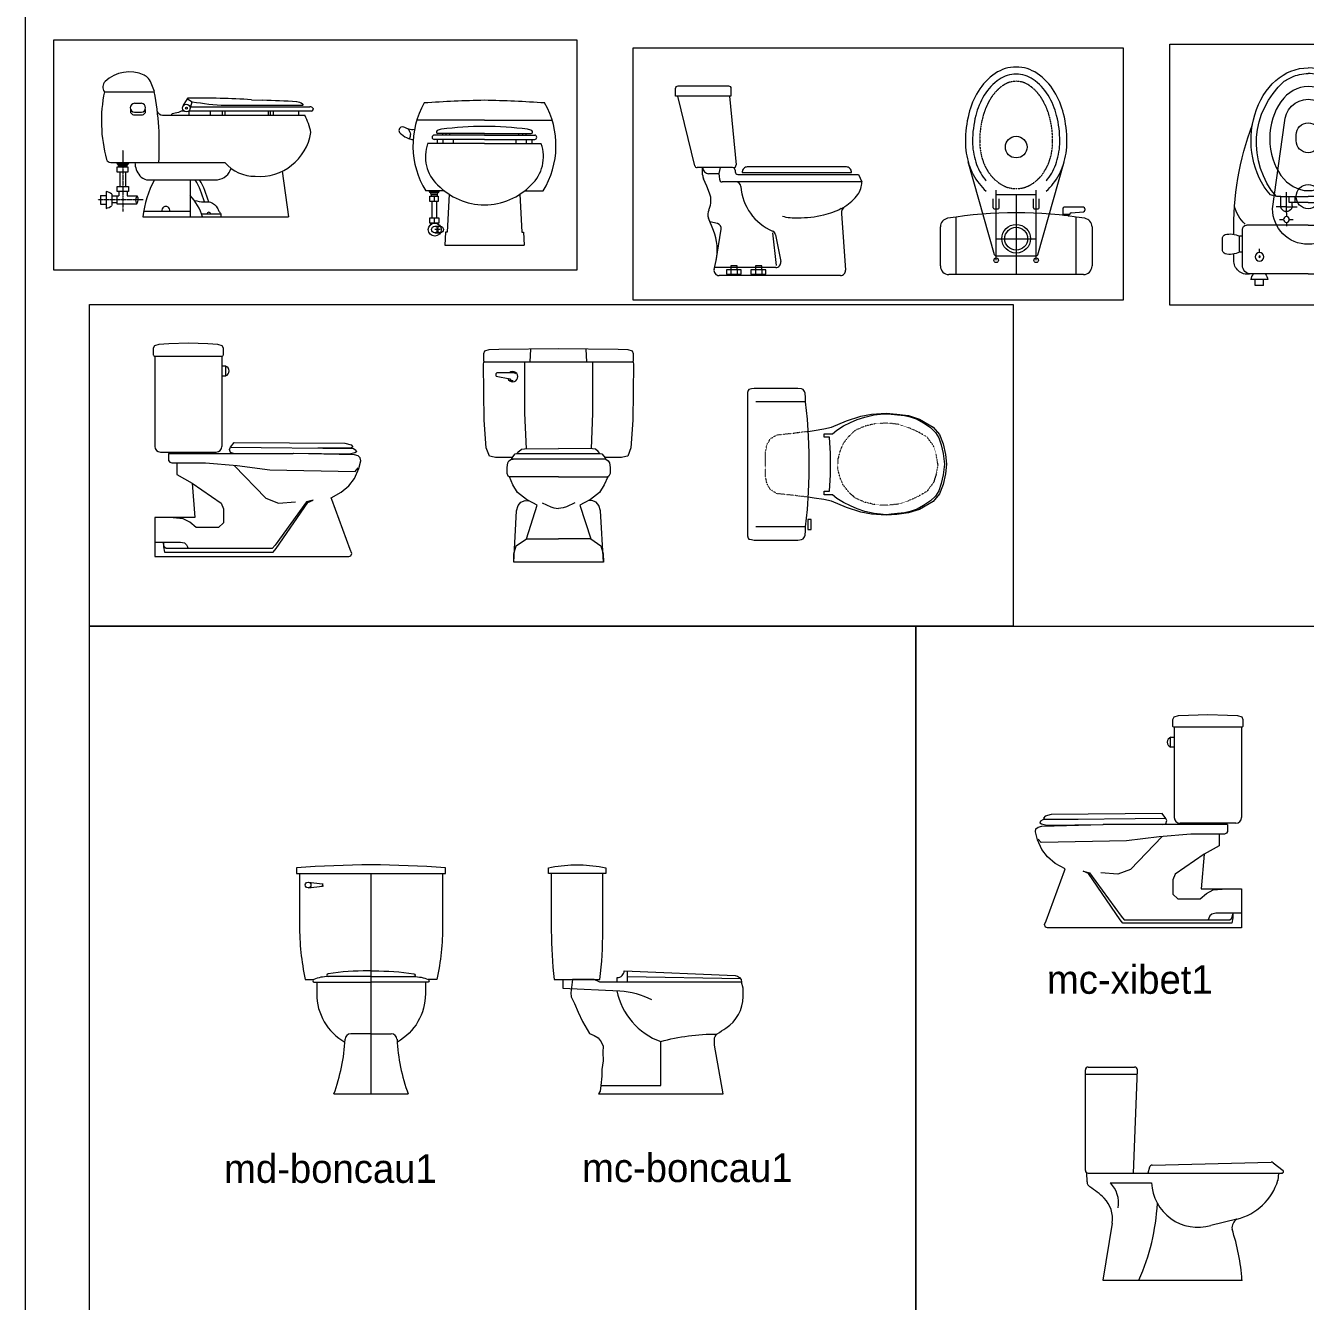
# Model space of a CAD drawing. Header units: inches. Extents: x 242965 to 445791, y 236206 to 423703.
# Drawn here: x 291368 to 295841, y 362583 to 367040 of the extents above; entities that cross this region are included whole.
import ezdxf

# ---------------------------------------------------------------- set-up
doc = ezdxf.new("R2010")
doc.units = ezdxf.units.IN
doc.header["$MEASUREMENT"] = 0
for name, pattern in [('ACAD_ISO08W100', [36, 24, -3, 6, -3]), ('DOT', [0.25, 0, -0.25]), ('HIDDEN', [0.375, 0.25, -0.125])]:
    doc.linetypes.add(name, pattern=pattern)
for name, color, linetype, lineweight in [('2', 181, 'Continuous', 20), ('9', 251, 'Continuous', 13), ('e', 96, 'Continuous', 5)]:
    doc.layers.add(name, color=color, linetype=linetype, lineweight=lineweight)

# ---------------------------------------------------------------- blocks, each defined once
blk = doc.blocks.new('A$C17C430B9')
for p, q in [((5, 700), (5, 385)), ((240, 700), (240, 385)), ((25, 365), (220, 365)), ((53.6, 360), (488.9, 360)), ((5, 136.1), (5, 0)), ((5, 50.3), (94.5, 50.3))]:
    blk.add_line(p, q)
blk.add_lwpolyline([(122.5, 745), (54.4, 742.8), (19.2, 741), (4.1, 736.7), (0, 727.6), (0, 705, 0.414214), (5, 700), (240, 700, 0.414214), (245, 705), (245, 727.6), (240.9, 736.7), (225.8, 741), (190.6, 742.8)], format="xyb", close=True)
blk.add_lwpolyline([(240, 665.1), (240, 631.2), (253, 631.2), (253, 665.1)], close=True)
for points in [[(5, 0), (683.6, 0), (690.3, 2.3), (693.6, 11.2), (688, 24.4), (623.9, 199.1), (621.7, 205.7), (656, 224.5), (683.6, 247.7), (703.5, 273.1), (717.9, 307.4), (725, 334.7), (723.4, 345), (715.7, 351.6), (703.5, 354.9), (488.9, 360)], [(53.6, 360), (53.6, 336.2), (58.2, 329.8), (64.5, 327.1), (82.7, 327.1), (82.7, 286.3), (135.4, 256.6), (145.6, 136.1), (5, 136.1)], [(279.8, 360), (269.6, 363.4), (265.9, 374.5), (269.6, 381.9), (699.4, 377.3), (707.8, 371.7), (709.6, 366.2), (704.1, 362.5), (685.6, 357.9), (490.5, 360)], [(269.6, 381.9), (282.6, 398.5), (669.9, 395.7), (691.1, 390.2), (697.6, 382.8), (691.1, 379.1), (575.5, 378.6)], [(82.7, 327.1), (182.4, 327.1), (292.7, 317.8), (407.1, 303.5), (705.5, 297.4), (715.7, 309.7)], [(282.2, 318.7), (392.8, 203.5), (437.8, 187.1), (497, 191.2)], [(135.4, 256.6), (237.5, 187.1), (245.7, 166.7), (245.7, 117.7), (227.3, 101.3), (149.7, 101.3), (127.2, 119.7), (104.7, 132), (57.7, 136.1)], [(35.2, 50.3), (35.2, 33.9), (39.3, 15.6), (45.4, 15.6), (419.4, 15.6), (429.6, 27.8), (540, 189.2), (558.3, 197.3), (535.9, 191.2), (425.5, 40.1), (415.3, 27.8), (45.4, 27.8), (39.8, 31.6), (37.4, 37.5), (35.2, 47.3)], [(94.5, 50.3), (109.2, 47.6), (115.6, 41.2), (119.6, 33.7), (122, 27.8)]]:
    blk.add_lwpolyline(points)
for centre, radius, start, end in [((246.8, 648.1), 17.9, 289.263, 72.7001), ((25, 385), 20, 180, 270), ((220, 385), 20, 270, 0)]:
    blk.add_arc(centre, radius, start, end)
blk = doc.blocks.new('A$C3EE24B3F')
for p, q in [((163.2, 700), (165.6, 744)), ((361.8, 700), (359.4, 744)), ((262.5, 297.4), (90.7, 297.4)), ((262.5, 297.4), (434.3, 297.4))]:
    blk.add_line(p, q)
blk.add_lwpolyline([(262.5, 700), (520, 700, 0.414214), (525, 705), (525, 727.6), (520.9, 736.7), (505.8, 741), (470.6, 742.8), (262.5, 745), (54.4, 742.8), (19.2, 741), (4.1, 736.7), (0, 727.6), (0, 705, 0.414214), (5, 700)], format="xyb", close=True)
for points in [[(100.4, 365.4), (42.3, 365.6), (27.6, 368.6), (20.7, 370.5), (10, 398.9), (3.1, 495.8), (0, 691.1), (1.4, 698.1), (5.1, 699.3), (262.5, 699.3), (519.9, 699.3), (523.6, 698.1), (525, 691.1), (521.9, 495.8), (515, 398.9), (504.3, 370.5), (497.4, 368.6), (482.7, 365.6), (424.6, 365.4)], [(144.1, 699.3), (144.1, 519.9), (148.9, 395.9)], [(380.9, 699.3), (380.9, 519.9), (376.1, 395.9)], [(112.1, 657.2), (110.2, 659.7), (107.6, 661.2), (103.2, 661.4), (47.4, 661.4), (44.7, 659), (43, 657.2), (43, 651.4), (44.7, 649.4), (92.6, 640.6), (96.1, 636), (99.7, 634.5), (103.6, 634.5)], [(427.4, 360), (436.3, 353.6), (440.2, 346.7), (442.5, 330), (442.5, 309.3), (438.3, 300.5), (434.3, 297.4), (422.5, 270), (405.8, 243.4), (374.3, 218.8), (352.6, 207), (336.8, 199.1), (375, 80.9), (410.3, 56.5), (418.4, 28.9), (419.2, 0), (262.5, 0), (105.8, 0), (106.6, 28.9), (114.7, 56.5), (150, 80.9), (188.2, 199.1), (172.4, 207), (150.7, 218.8), (119.2, 243.4), (102.5, 270), (90.7, 297.4), (86.7, 300.5), (82.5, 309.3), (82.5, 330), (84.8, 346.7), (88.7, 353.6), (97.6, 360)], [(97.6, 360), (103.7, 360)], [(118.5, 379.3), (124.1, 386.7), (132.9, 394.4), (143.7, 395.8), (262.5, 396.9)], [(406.5, 379.3), (400.9, 386.7), (392.1, 394.4), (381.3, 395.8), (262.5, 396.9)], [(427.4, 360), (421.3, 360)], [(105.8, 0), (115.7, 178.7), (121.9, 198.2), (131.2, 209.6), (145.6, 214.7), (158.8, 214.4)], [(205.4, 206.5), (235.2, 193.1), (246.6, 190), (262.5, 187.6)], [(319.6, 206.5), (289.8, 193.1), (278.4, 190), (262.5, 187.6)], [(419.2, 0), (409.3, 178.7), (403.1, 198.2), (393.8, 209.6), (379.4, 214.7), (366.2, 214.4)], [(150, 80.9), (262.5, 80.9)], [(375, 80.9), (262.5, 80.9)]]:
    blk.add_lwpolyline(points)
blk.add_lwpolyline([(262.5, 360), (103.7, 360), (99.5, 360.7), (98.8, 363.5), (110.8, 377.6), (118.5, 379.3), (262.5, 379.3), (406.5, 379.3), (414.2, 377.6), (426.2, 363.5), (425.5, 360.7), (421.3, 360)], close=True)
blk.add_arc((102.4, 647.5), 17.9, 198.1153, 129.1518)
blk = doc.blocks.new('A$C7BCE3A9E')
for points in [[(216, 265), (216, 304.7), (213.3, 363), (209.8, 422.6), (202.6, 483.3), (202.6, 498.2), (201.4, 513.2), (199, 518.5), (194.1, 525.8), (188.3, 528.2), (175.7, 530), (23.1, 530), (13.4, 528.2), (5.1, 526.3), (1.8, 522.9), (0, 515.6), (0, 265), (0, 14.4), (1.8, 7.1), (5.1, 3.7), (13.4, 1.8), (23.1, 0), (175.7, 0), (188.3, 1.8), (194.1, 4.2), (199, 11.5), (201.4, 16.8), (202.6, 31.8), (202.6, 46.7), (209.8, 107.4), (213.3, 167), (216, 225.3)], [(687.9, 265), (683.8, 227.6), (677.2, 197.5), (668.7, 172.5), (657, 153.7), (639.5, 136.8), (615.5, 120.7), (592.4, 108), (567.9, 100), (548.6, 95.3), (524.1, 92.5), (501.5, 90.1), (485, 88.7), (464.8, 90.1), (442.2, 92.5), (410.3, 100.3), (382.9, 108.6), (360.3, 119.3), (335.3, 131.2), (312.7, 145.5), (297.2, 158.6), (267.4, 158.6), (267.4, 170.5), (286.4, 170.5), (290, 227.7), (290, 265), (290, 302.3), (286.4, 359.5), (267.4, 359.5), (267.4, 371.4), (297.2, 371.4), (312.7, 384.5), (335.3, 398.8), (360.3, 410.7), (382.9, 421.4), (410.3, 429.7), (442.2, 437.5), (464.8, 439.9), (485, 441.3), (501.5, 439.9), (524.1, 437.5), (548.6, 434.7), (567.9, 430), (592.4, 422), (615.5, 409.3), (639.5, 393.2), (657, 376.3), (668.7, 357.5), (677.2, 332.5), (683.8, 302.4)], [(210.7, 71.8), (210.7, 37.5), (223, 37.5), (223, 71.8)]]:
    blk.add_lwpolyline(points, close=True)
for points in [[(202.6, 483.3), (29.1, 483.3)], [(212.3, 379.9), (233.5, 383.1), (267.1, 388.7), (294, 394.2), (346, 416.4), (395.8, 433), (433.6, 439.5), (485, 443), (522, 440.2), (562.9, 435.1), (600.8, 422.6), (648.7, 394.9), (671.4, 368.3), (684.3, 335.7), (691.5, 298.8), (695, 265), (691.5, 231.2), (684.3, 194.3), (671.4, 161.7), (648.7, 135.1), (600.8, 107.4), (562.9, 94.9), (522, 89.8), (485, 87), (433.6, 90.5), (395.8, 97), (346, 113.6), (294, 135.8), (267.1, 141.3), (233.5, 146.9), (212.3, 150.1)], [(202.6, 46.7), (29.1, 46.7)]]:
    blk.add_lwpolyline(points)
at = {"linetype": 'DOT'}
for points in [[(665.3, 265), (659.3, 299.9), (649.8, 329.7), (627.2, 359.5), (597.4, 377.3), (562.8, 392.8), (525.9, 404.7), (489, 408.3), (448.5, 407.1), (409.2, 397.6), (377, 383.3), (354.4, 363), (334.1, 336.9), (323.4, 311.8), (316.2, 284.5), (316.2, 265)], [(212.3, 150.1), (185.9, 152.7), (162.1, 156.2), (103, 162.2), (79.2, 176.5), (67.2, 199.1), (62.5, 226.5), (62.5, 265), (62.5, 303.5), (67.2, 330.9), (79.2, 353.5), (103, 367.8), (162.1, 373.8), (185.9, 377.3), (212.3, 379.9)], [(665.3, 265), (659.3, 230.1), (649.8, 200.3), (627.2, 170.5), (597.4, 152.7), (562.8, 137.2), (525.9, 125.3), (489, 121.7), (448.5, 122.9), (409.2, 132.4), (377, 146.7), (354.4, 167), (334.1, 193.1), (323.4, 218.2), (316.2, 245.5), (316.2, 265)]]:
    blk.add_lwpolyline(points, dxfattribs=at)
blk = doc.blocks.new('A$C5A6D02E8')
at = {"linetype": 'Continuous'}
for p, q in [((158.9, 740), (100, 740)), ((158.9, 740), (100, 740)), ((300, 720), (100, 720)), ((144.4, 760), (114.6, 760)), ((114.6, 760), (114.6, 740)), ((144.4, 760), (144.4, 740)), ((300, 720), (500, 720)), ((40, 677.7), (40, 651.7)), ((70, 690), (70, 565)), ((530, 690), (530, 565)), ((560, 677.7), (560, 580.5)), ((0, 635.4), (0, 596.8)), ((60, 644.1), (60, 588.1)), ((70, 644.1), (60, 644.1)), ((130, 645), (130, 632)), ((70, 588.1), (60, 588.1)), ((300, 550), (85, 550)), ((224, 540), (224, 553.7)), ((300, 550), (515, 550)), ((376, 540), (376, 553.7)), ((175.5, 492.1), (217.7, 192.3)), ((200.3, 530), (214, 530)), ((224, 506.3), (224, 520)), ((234, 530), (247.7, 530)), ((352.3, 530), (366, 530)), ((376, 506.3), (376, 520)), ((424.5, 492.1), (382.3, 192.3)), ((386, 530), (399.7, 530)), ((204, 450), (189, 450)), ((204, 482), (204, 450)), ((204, 450), (300, 450)), ((300, 470), (234, 470)), ((234, 470), (234, 450)), ((244, 482), (244, 470)), ((254, 470), (254, 450)), ((300, 470), (366, 470)), ((396, 450), (300, 450)), ((346, 470), (346, 450)), ((356, 482), (356, 470)), ((366, 470), (366, 450)), ((396, 482), (396, 450)), ((411, 450), (396, 450)), ((257.9, 254.5), (257.9, 234.5)), ((342.1, 254.5), (342.1, 234.5))]:
    blk.add_line(p, q, dxfattribs=at)
at = {"linetype": 'Continuous', "ltscale": 0.02}
for p, q in [((224, 506.3), (224, 434.9)), ((376, 506.3), (376, 435.8)), ((224, 485.1), (187.8, 485.1)), ((224, 485.1), (262, 485.1)), ((376, 485.1), (339.8, 485.1)), ((376, 485.1), (414, 485.1))]:
    blk.add_line(p, q, dxfattribs=at)
at = {"linetype": 'Continuous'}
for centre, radius in [((130, 660), 15), ((130, 660), 2.59), ((224, 530), 10), ((376, 530), 10)]:
    blk.add_circle(centre, radius, dxfattribs=at)
for centre, radius, start, end in [((88.8, 672.2), 49.1, 76.8387, 173.4834), ((100, 690), 30, 90, 180), ((143.9, 748.3), 44.7, 190.6689, 219.2416), ((115, 748.3), 44.7, 320.7584, 349.3311), ((511.2, 672.2), 49.1, 6.5166, 103.1613), ((500, 690), 30, 360, 90), ((15, 635.4), 15, 110.098, 180), ((27.7, 580), 71.8, 63.2391, 104.4018), ((15, 596.8), 15, 180, 249.902), ((27.7, 652.2), 71.8, 255.5982, 296.7609), ((300, 492.1), 124.5, 360, 180), ((1066.1, 558.8), 1026.3, 178.7873, 200.5487), ((170.2, 450.3), 131.6, 133.4352, 165.7941), ((85, 565), 15, 180, 270), ((-466.1, 558.8), 1026.3, 339.4513, 1.2127), ((515, 565), 15, 270, 360), ((429.8, 450.3), 131.6, 14.2059, 46.5648), ((224, 482.3), 20, 359.1552, 180.8448), ((300, 450), 42.1, 90, 270), ((300, 450), 42.1, 270, 90), ((376, 482.3), 20, 359.1552, 180.8448), ((406.6, 262.3), 287.3, 139.2188, 228.5692), ((193.4, 262.3), 287.3, 311.4308, 40.7812), ((176.4, 429.8), 15.9, 62.0802, 122.3922), ((423.6, 429.8), 15.9, 57.6078, 117.9198), ((300, 254.5), 42.1, 90, 180), ((300, 254.5), 42.1, 360, 90), ((300, 234.5), 42.1, 180, 270), ((300, 234.5), 42.1, 270, 360), ((300, 192.3), 82.3, 180, 360)]:
    blk.add_arc(centre, radius, start, end, dxfattribs=at)
blk.add_ellipse((300, 253.3), major_axis=(0, -253.3), ratio=0.788071, start_param=3.864667, end_param=6.283185, dxfattribs=at)
blk.add_ellipse((300, 247), major_axis=(0, 182), ratio=0.739091, dxfattribs=at)
at = {"linetype": 'Continuous', "extrusion": (0, 0, -1)}
blk.add_ellipse((300, 253.3), major_axis=(0, -253.3), ratio=0.788071, start_param=3.864667, end_param=6.283185, dxfattribs=at)
at = {"linetype": 'Continuous'}
for points in [[(216.4, 46.9), (221.9, 43.2), (227.4, 39.9), (242.7, 31.9), (252.6, 27.9), (272.6, 22.4), (282.8, 20.7), (295.3, 20.1), (297.7, 20), (300, 20)], [(383.6, 46.9), (378.1, 43.2), (372.6, 39.9), (357.3, 31.9), (347.4, 27.9), (327.4, 22.4), (317.2, 20.7), (304.7, 20.1), (302.3, 20), (300, 20)]]:
    blk.add_open_spline(points, degree=3, knots=[2.646436, 2.646436, 2.646436, 2.646436, 2.7501011, 2.7501011, 2.9256621, 2.9256621, 3.1012231, 3.1012231, 3.1415925, 3.1415925, 3.1415925, 3.1415925], dxfattribs=at)
blk = doc.blocks.new('A$C27C66C29')
blk.add_hatch(color=256).paths.add_polyline_path([(99.5, 174.7), (109.4, 190), (66.8, 190), (76.7, 174.7)])
for p, q in [((23.4, 437.5), (197.9, 437.5)), ((23.4, 437.5), (33.4, 437.5)), ((298.9, 387.7), (313.4, 412)), ((313.4, 412), (330.5, 402.4)), ((537.5, 409.4), (576.4, 407.8)), ((128.1, 397.2), (153.4, 397.2)), ((128.1, 366), (153.4, 366)), ((318.4, 370.1), (747.7, 370.1)), ((318.4, 370.1), (318.4, 355.1)), ((322.7, 377.1), (330.5, 402.4)), ((325.2, 385.1), (741.6, 385.1)), ((393, 369.5), (393, 354.4)), ((435.4, 370.1), (435.4, 355.1)), ((444.2, 370.1), (444.2, 355.1)), ((445.9, 390.1), (717.3, 390.1)), ((595.4, 370.1), (595.4, 355.1)), ((603.2, 370.1), (603.2, 355.1)), ((612.9, 370.1), (612.9, 355.1)), ((701.9, 370.1), (701.9, 355.1)), ((753.2, 378.3), (753.4, 376.7)), ((128.1, 356.1), (153.4, 356.1)), ((226.1, 355.1), (723.4, 355.1)), ((45.4, 190), (444.6, 190)), ((76.7, 174.7), (66.8, 190)), ((99.5, 174.7), (109.4, 190)), ((77.4, 156.9), (77.4, 106.1)), ((97.4, 156.9), (97.4, 106.1)), ((644.3, 159.6), (667, 0)), ((88.1, 106.1), (88.1, 88.3)), ((170.9, 130), (419, 130)), ((322.6, 130), (322.6, 0)), ((9.4, 74.4), (29.4, 74.4)), ((9.4, 74.4), (9.4, 44.6)), ((29.4, 88.9), (29.4, 30)), ((49.4, 80), (49.4, 40)), ((67, 72.1), (49.4, 72.1)), ((67, 49.7), (49.4, 49.7)), ((67, 74), (73.4, 74)), ((67, 74), (67, 46)), ((67, 46), (137.1, 46)), ((73.4, 88.3), (73.4, 74)), ((103.4, 88.3), (103.4, 74)), ((103.4, 74), (137.9, 74)), ((9.4, 44.6), (29.4, 44.6)), ((160.5, 20), (322.6, 20)), ((429.7, 9.9), (363, 9.9)), ((157.9, 0), (667, 0))]:
    blk.add_line(p, q)
at = {"linetype": 'ACAD_ISO08W100', "ltscale": 0.03}
for p, q in [((88.1, 233.4), (88.1, 18.5)), ((0, 60.9), (158.9, 60.9))]:
    blk.add_line(p, q, dxfattribs=at)
for points in [[(68.5, 174.7), (105.6, 174.7), (105.6, 156.9), (68.5, 156.9)], [(68.5, 106.1), (107.7, 106.1), (107.7, 88.3), (68.5, 88.3)]]:
    blk.add_lwpolyline(points, close=True)
for radius in [13.2, 3.21]:
    blk.add_circle((309.8, 380.2), radius)
for centre, radius, start, end in [((110.6, 383.8), 122.8, 65.3412, 133.4768), ((142.1, 451.4), 48.2, 42.1366, 65.8458), ((43.3, 453.8), 25.7, 131.8912, 219.2822), ((26.8, 390.8), 177.4, 15.2914, 31.6157), ((520.5, 334.9), 507.6, 168.3324, 195.3056), ((-781.9, 251.9), 997.2, 356.4424, 10.73), ((315.2, 412.9), 2.03, 92.8759, 205.1337), ((318.8, 373.8), 41.3, 90.5477, 95.1436), ((353.8, -2483.2), 2898.4, 86.3663, 90.6997), ((-485.3, -24396.7), 24827.2, 87.27437, 87.5492), ((129.6, 381.6), 15.7, 95.6901, 264.3099), ((128.1, 370.2), 14.1, 159.5694, 270), ((151.8, 381.6), 15.7, 275.6901, 84.3099), ((153.4, 370.2), 14.1, 270, 20.4306), ((229.4, 378.1), 23.3, 201.1969, 261.8591), ((262.7, 356.3), 4.48, 127.2507, 196.6775), ((1437.5, -4656.2), 5152.5, 102.9583, 103.211), ((298.6, 338), 31.7, 83.7136, 121.318), ((486.7, 1318.7), 929.5, 260.3286, 267.4846), ((685.4, 348.2), 55.1, 56.0958, 79.6549), ((715.7, 391.7), 2.26, 312.6219, 79.1842), ((740.6, 369.9), 15.2, 33.881, 86.1923), ((745.7, 377.5), 7.75, 284.8193, 353.6243), ((540.5, 254.7), 208.6, 11.138, 28.7347), ((564.9, 324), 182.6, 265.5164, 350.8719), ((45.4, 205), 15, 195.8048, 270), ((207.3, 192.3), 77.3, 181.7405, 218.8375), ((550.7, 283), 141.1, 221.261, 269.9747), ((186.3, 184.1), 56.3, 225.7176, 254.128), ((411.8, 186.2), 56.7, 277.3455, 343.498), ((481.7, -30.7), 325.2, 150.3938, 174.5896), ((58.4, -30.7), 325.2, 14.8268, 29.6062), ((73.4, -30.7), 325.2, 14.7845, 29.6062), ((21.1, 45), 44.7, 50.7584, 79.3311), ((154.8, 59.5), 22.2, 139.4172, 217.527), ((115.7, 60.6), 26, 325.8354, 31.1088), ((193.4, -50.3), 180, 16.2332, 44.1269), ((21.1, 73.9), 44.7, 280.6689, 309.2416), ((238.1, 22.6), 14.1, 349.3874, 190.6126), ((388.1, 9.9), 6.5, 0, 180)]:
    blk.add_arc(centre, radius, start, end)
blk.add_spline([(337.3, 57.8), (371.9, 52.6), (394.6, 51.1), (417.8, 31.6), (423.7, 20), (429.7, 9.9), (429.7, 0)], degree=3)
blk = doc.blocks.new('A$C17C27D33')
for p, q in [((299, 437.5), (62.6, 437.5)), ((299, 437.5), (535.5, 437.5)), ((299, 385.1), (123.5, 385.1)), ((299, 370.1), (123.5, 370.1)), ((133.8, 370.1), (133.8, 355.1)), ((299, 390.1), (135.5, 390.1)), ((153.2, 385.1), (153.2, 390.1)), ((153.2, 370.1), (153.2, 355.1)), ((164.9, 385.1), (164.9, 390.1)), ((178.6, 385.1), (178.6, 390.1)), ((189.8, 370.1), (189.8, 355.1)), ((299, 390.1), (462.6, 390.1)), ((299, 385.1), (474.6, 385.1)), ((299, 370.1), (474.6, 370.1)), ((408.3, 370.1), (408.3, 355.1)), ((419.5, 385.1), (419.5, 390.1)), ((433.2, 385.1), (433.2, 390.1)), ((444.9, 385.1), (444.9, 390.1)), ((444.9, 370.1), (444.9, 355.1)), ((464.2, 370.1), (464.2, 355.1)), ((299, 355.1), (100.4, 355.1)), ((299, 355.1), (497.7, 355.1)), ((159.1, 190), (94, 190)), ((108.1, 186.6), (138.4, 186.6)), ((110.6, 183.7), (136, 183.7)), ((439, 190), (504, 190)), ((113.2, 177.9), (113.2, 172.1)), ((113.2, 177.9), (133.4, 177.9)), ((115.2, 153.4), (115.2, 96.1)), ((123, 172.1), (123, 153.4)), ((131.4, 153.4), (131.4, 96.1)), ((133.4, 177.9), (133.4, 172.1)), ((175.6, 178.3), (168.4, 46.3)), ((422.5, 178.3), (429.7, 46.3)), ((123, 96.1), (123, 77.4)), ((110.2, 77.4), (110.2, 71.7)), ((125.5, 66.3), (144.1, 66.3)), ((144.1, 54.8), (125.5, 54.8)), ((136.4, 77.4), (136.4, 74.8)), ((162.5, 46), (160.3, 0)), ((168.4, 46.3), (162.5, 46)), ((429.7, 46.3), (435.6, 46)), ((435.6, 46), (437.7, 0)), ((125.5, 43.3), (144.1, 43.3)), ((160.3, 0), (437.7, 0))]:
    blk.add_line(p, q)
for points in [[(108.2, 172.1), (137.8, 172.1), (137.8, 153.4), (108.2, 153.4)], [(107.8, 96.1), (139.5, 96.1), (139.5, 77.4), (107.8, 77.4)]]:
    blk.add_lwpolyline(points, close=True)
for centre, radius in [((125.5, 54.8), 22.8), ((125.5, 54.8), 11.5), ((144.1, 54.8), 11.5)]:
    blk.add_circle(centre, radius)
for centre, radius, start, end in [((350, 348.3), 300.9, 150.3054, 211.7379), ((421.6, -4695.7), 5203.8, 91.3498, 93.6697), ((176.5, -4695.7), 5203.8, 86.3303, 88.6502), ((248.1, 348.3), 300.9, 328.2621, 29.6946), ((158.7, 349.2), 57.3, 100.3019, 116.3301), ((302.8, -821.9), 1237.1, 90.1736, 97.1658), ((295.3, -821.9), 1237.1, 82.8342, 89.8264), ((439.4, 349.2), 57.3, 63.6699, 79.6981), ((123.7, 377.6), 7.5, 91.5303, 268.4697), ((137.2, 395.9), 6.08, 129.4901, 254.1001), ((460.9, 395.9), 6.08, 285.8999, 50.5099), ((474.4, 377.6), 7.5, 271.5303, 88.4697), ((228.3, 309.9), 135.6, 160.5678, 226.8135), ((369.8, 309.9), 135.6, 313.1865, 19.4322), ((94.8, 173.1), 19, 14.5261, 62.8215), ((151.8, 173.1), 19, 117.1785, 165.4739), ((300.8, 372.3), 230.9, 224.287, 269.562), ((297.3, 372.3), 230.9, 270.438, 315.713)]:
    blk.add_arc(centre, radius, start, end)
for points in [[(54.3, 404.1), (34.4, 405.3), (7.3, 412.9), (0, 401.1), (8.8, 388), (33.6, 373.5), (49.8, 369.2)], [(32.9, 405.9), (40.1, 388.3), (36.7, 372.6)]]:
    blk.add_spline(points, degree=3)
blk = doc.blocks.new('QƯE')
for p, q in [((2784.4, 485.2), (2725.6, 729.1)), ((2906.3, 729.1), (2929, 488.5)), ((2917, 478.9), (2792.9, 478.9)), ((2812.1, 454.1), (2812.1, 478.9)), ((2869.1, 457.7), (2832.9, 457.7)), ((2925.8, 470.1), (2925.8, 464.1)), ((2934.6, 455.3), (3356.8, 455.3)), ((3356.8, 455.3), (3368.7, 428.8)), ((2826.8, 414.1), (2815.2, 439.6)), ((2836.5, 389.1), (2826.8, 414.1)), ((2928.1, 428.8), (2879.9, 428.8)), ((3368.7, 428.8), (2928.1, 428.8)), ((2833.3, 330.9), (2834.7, 333.9)), ((3297.2, 318.9), (3311.4, 121)), ((2850.4, 258.8), (2832.5, 302.8)), ((2863.9, 283.2), (2837.7, 290.1)), ((2859.1, 154.7), (2876.7, 263.4)), ((3056.4, 251.4), (3069.5, 136.8)), ((3067, 244.5), (3084.8, 150.6)), ((2852.1, 123.5), (2859.1, 154.7)), ((3067.6, 129.8), (2853.5, 129.6)), ((3293.9, 102.1), (2869.3, 102.1))]:
    blk.add_line(p, q)
for points in [[(2726.6, 764.4), (2902.3, 764.4, -0.414214), (2911, 755.6), (2911, 729.1), (2717.8, 729.1), (2717.8, 755.6, -0.414214)], [(3332, 461.4), (3332, 463.7, 0.414214), (3314.4, 481.3), (2968.1, 481.3, 0.414214), (2950.6, 463.7), (2950.6, 461.4)]]:
    blk.add_lwpolyline(points, format="xyb", close=True)
for points in [[(3296.3, 335.6, -0.063696), (3234.9, 312.7, -0.057577), (3144.9, 302.3, -0.057577)], [(3144.9, 302.3, -0.08364), (3091.4, 308.2)]]:
    blk.add_lwpolyline(points, format="xyb")
for points in [[(2932.6, 121.7), (2932.6, 136.1), (2911, 136.1), (2911, 120.9)], [(3018.4, 121.7), (3018.4, 136.1), (2996.8, 136.1), (2996.8, 120.9)], [(2911, 121.7), (2911, 106.5)], [(2932.6, 121.7), (2932.6, 106.5)], [(2996.8, 121.7), (2996.8, 106.5)], [(3018.4, 121.7), (3018.4, 106.5)]]:
    blk.add_lwpolyline(points)
for points in [[(2947.1, 106.5), (2947.1, 121.7), (2895, 121.7), (2895, 106.5)], [(3032.9, 106.5), (3032.9, 121.7), (2980.8, 121.7), (2980.8, 106.5)]]:
    blk.add_lwpolyline(points, close=True)
for centre, radius, start, end in [((2792.9, 487.7), 8.78, 196.0071, 270), ((2835.8, 481.5), 23.9, 186.2209, 262.9115), ((2847.2, 454.1), 35.1, 180, 204.4585), ((2937.6, 454.7), 68.5, 159.2786, 194.0137), ((2917, 470.1), 8.78, 0, 90), ((2920.2, 487.7), 8.78, 270, 5.3803), ((2934.6, 464.1), 8.78, 180, 270), ((2879.9, 437.6), 8.78, 177.0987, 270), ((2928.1, 411.3), 17.6, 3.9951, 90), ((3127.4, 425.2), 182.2, 183.9951, 247.106), ((3294.2, 428.8), 74.5, 323.7738, 0), ((2771, 363.7), 70.3, 334.9683, 21.2636), ((3223.1, 481), 162.7, 302.0943, 323.7738), ((2865.1, 316), 35.1, 154.9683, 202.0814), ((3195.3, 528.3), 217.5, 297.678, 301.6797), ((3323.5, 320.8), 26.4, 122.0943, 184.0943), ((2859.4, 266.2), 17.6, 350.7672, 75.2172), ((2687.6, 192.8), 175.7, 347.463, 22.0814), ((3049.7, 241.2), 17.6, 10.7729, 67.106), ((3067.6, 147.4), 17.6, 270.0538, 10.7729), ((2869.3, 119.7), 17.6, 167.463, 270), ((3293.9, 119.7), 17.6, 270, 4.0943)]:
    blk.add_arc(centre, radius, start, end)
blk = doc.blocks.new('mc-boncau1')
at = {"linetype": 'Continuous'}
for p, q in [((274.6, -340.3), (274.6, -380)), ((240, -380), (240, -363.2))]:
    blk.add_line(p, q, dxfattribs=at)
at = {"color": 44, "linetype": 'Continuous'}
blk.add_line((274.6, -360.2), (672, -367.1), dxfattribs=at)
at = {"linetype": 'Continuous'}
for points in [[(200, 0), (0, 0), (0, 20, -0.055385), (90, 30), (100, 30), (110, 30, -0.055385), (200, 20)], [(84.1, -370), (77.7, -416.9), (79.9, -430.7), (90.5, -454.2), (104.4, -484.1), (119.4, -517.2), (143.9, -558.8), (160, -566.3), (173.8, -573.7), (184.5, -587.6), (190.9, -603.6), (189.9, -623.9), (190.9, -653.8), (186.7, -684.7), (186.7, -708.2), (183.4, -740.2), (180.2, -760.5), (174.9, -770.1), (610, -770.1), (580, -600, 0.019802), (580, -580, -0.257072), (590, -560, -0.00795), (620, -540, 0.254994), (680, -430), (680, -400), (675.2, -380), (180, -380), (160, -370)]]:
    blk.add_lwpolyline(points, format="xyb", close=True, dxfattribs=at)
for points in [[(10, 0), (10, -200, 0.029386), (20, -370), (90, -370), (180, -370, 0.029386), (190, -200), (190, 0)], [(50, -370), (50, -400), (250, -410, -0.10857), (360, -440, -0.605051)], [(238.9, -409.4, 0.261883), (392.2, -587, -0.069057), (587.8, -560.7)]]:
    blk.add_lwpolyline(points, format="xyb", dxfattribs=at)
at = {"color": 44, "linetype": 'Continuous'}
blk.add_lwpolyline([(264.7, -339.5), (652.2, -356.3, -0.388839), (675, -379, 0.610081)], format="xyb", dxfattribs=at)
at = {"linetype": 'Continuous'}
blk.add_lwpolyline([(183.2, -740), (392.5, -740), (392.5, -587)], dxfattribs=at)
blk.add_arc((241, -339.5), 23.7, 267.6123, 0, dxfattribs=at)
blk = doc.blocks.new('md-boncau1')
at = {"color": 44, "linetype": 'Continuous'}
blk.add_line((0, 0), (0, 770), dxfattribs=at)
at = {"linetype": 'Continuous'}
for q in [(-70.7, 210), (70.7, 210)]:
    blk.add_line((0, 210), q, dxfattribs=at)
blk.add_line((-130, 0), (130, 0))
blk.add_lwpolyline([(260, 790, 0.038462), (-260, 790), (-260, 770), (260, 770)], format="xyb", close=True, dxfattribs=at)
for points in [[(-250, 770), (-250, 590, 0.052487), (-230, 400), (-200, 400)], [(250, 770), (250, 590, -0.052487), (230, 400), (200, 400)], [(0, 410), (-150, 410, 0.09902), (-200, 400, 0.666667), (-200, 390), (0, 390)], [(0, 430), (-10, 430, 0.035669), (-150, 420, 0.866667), (-150, 410, -0.332935)], [(0, 430), (10, 430, -0.035669), (150, 420, -0.866667), (150, 410, 0.332935)], [(0, 410), (150, 410, -0.09902), (200, 400, -0.666667), (200, 390), (0, 390)], [(-190, 390), (-190, 350, 0.270252), (-91.3, 180.7, -0.139928)], [(190, 390), (190, 350, -0.268281), (92.5, 181.4, 0.139928)]]:
    blk.add_lwpolyline(points, format="xyb", dxfattribs=at)
at = {"color": 44, "linetype": 'Continuous'}
for points in [[(-220, 740), (-169.5, 734.4), (-168.8, 725.1)], [(-220, 720), (-169.5, 725.6), (-168.8, 734.9)]]:
    blk.add_lwpolyline(points, dxfattribs=at)
blk.add_circle((-220, 730), 10, dxfattribs=at)
at = {"linetype": 'Continuous'}
for centre, radius, start, end in [((-734.5, 223.9), 644.6, 339.6712, 357.0722), ((-70.7, 190), 20, 90, 177.0722), ((70.7, 190), 20, 2.9278, 90), ((734.5, 223.9), 644.6, 182.9278, 200.3288)]:
    blk.add_arc(centre, radius, start, end, dxfattribs=at)
blk = doc.blocks.new('mc-xibet2')
for p, q in [((10, 361), (171.8, 361)), ((0, 0), (0, 351)), ((0, 336.5), (181.2, 336.5)), ((167.7, -10), (181.8, 350.6)), ((224.3, 10.9), (218.5, -10)), ((233.6, 18.3), (649, 29)), ((655.5, 26.8), (690.5, -1.1)), ((6, -40.3), (4.9, -8.6)), ((10, -10), (687.4, -10)), ((87, -43.8), (231.2, -43.8)), ((673, -34.9), (675.4, -10)), ((529.1, -170.4), (438.3, -192.4)), ((93, -184), (60.3, -383.1)), ((60.3, -383.1), (546.9, -383.1))]:
    blk.add_line(p, q)
for centre, radius, start, end in [((10, 351), 10, 90, 180), ((171.8, 351), 10, 357.7696, 90), ((10, 0), 10, 180, 270), ((233.9, 8.3), 10, 91.4775, 164.504), ((649.3, 19), 10, 51.4185, 91.4775), ((26, -40.5), 20, 179.3414, 238.129), ((16.2, -114.4), 100, 350.657, 44.8679), ((392.7, -37.4), 161.6, 182.2775, 286.3759), ((481.8, 24), 200, 283.6647, 342.8891), ((687.4, -5), 5, 270, 51.4185), ((-130.2, -291.8), 275.8, 44.8679, 58.129), ((-5.6, -167.7), 100, 350.657, 44.8679), ((-509.2, -74.2), 761.8, 336.0797, 356.8608), ((548.9, -201.4), 36.8, 122.256, 186.5277), ((-167.5, -429.8), 715.9, 3.7354, 18.2488)]:
    blk.add_arc(centre, radius, start, end)
for p in [(687.4, -10), (546.9, -383.1)]:
    blk.add_point(p)
blk = doc.blocks.new('mc-xibet1')
for p, q in [((-235, 700), (-235, 385)), ((0, 700), (0, 385)), ((-48.6, 360), (-483.9, 360)), ((-20, 365), (-215, 365)), ((0, 136.1), (0, 0)), ((0, 50.3), (-89.5, 50.3))]:
    blk.add_line(p, q)
blk.add_lwpolyline([(-117.5, 745), (-49.4, 742.8), (-14.2, 741), (0.9, 736.7), (5, 727.6), (5, 705, -0.414214), (0, 700), (-235, 700, -0.414214), (-240, 705), (-240, 727.6), (-235.9, 736.7), (-220.8, 741), (-185.6, 742.8)], format="xyb", close=True)
blk.add_lwpolyline([(-235, 665.1), (-235, 631.2), (-248, 631.2), (-248, 665.1)], close=True)
for points in [[(0, 0), (-678.6, 0), (-685.3, 2.3), (-688.6, 11.2), (-683, 24.4), (-618.9, 199.1), (-616.7, 205.7), (-651, 224.5), (-678.6, 247.7), (-698.5, 273.1), (-712.9, 307.4), (-720, 334.7), (-718.4, 345), (-710.7, 351.6), (-698.5, 354.9), (-483.9, 360)], [(-274.8, 360), (-264.6, 363.4), (-260.9, 374.5), (-264.6, 381.9), (-694.4, 377.3), (-702.8, 371.7), (-704.6, 366.2), (-699.1, 362.5), (-680.6, 357.9), (-485.5, 360)], [(-264.6, 381.9), (-277.6, 398.5), (-664.9, 395.7), (-686.1, 390.2), (-692.6, 382.8), (-686.1, 379.1), (-570.5, 378.6)], [(-48.6, 360), (-48.6, 336.2), (-53.2, 329.8), (-59.5, 327.1), (-77.7, 327.1), (-77.7, 286.3), (-130.4, 256.6), (-140.6, 136.1), (0, 136.1)], [(-77.7, 327.1), (-177.4, 327.1), (-287.7, 317.8), (-402.1, 303.5), (-700.5, 297.4), (-710.7, 309.7)], [(-277.2, 318.7), (-387.8, 203.5), (-432.8, 187.1), (-492, 191.2)], [(-130.4, 256.6), (-232.5, 187.1), (-240.7, 166.7), (-240.7, 117.7), (-222.3, 101.3), (-144.7, 101.3), (-122.2, 119.7), (-99.7, 132), (-52.7, 136.1)], [(-30.2, 50.3), (-30.2, 33.9), (-34.3, 15.6), (-40.4, 15.6), (-414.4, 15.6), (-424.6, 27.8), (-535, 189.2), (-553.3, 197.3), (-530.9, 191.2), (-420.5, 40.1), (-410.3, 27.8), (-40.4, 27.8), (-34.8, 31.6), (-32.4, 37.5), (-30.2, 47.3)], [(-89.5, 50.3), (-104.2, 47.6), (-110.6, 41.2), (-114.6, 33.7), (-117, 27.8)]]:
    blk.add_lwpolyline(points)
for centre, radius, start, end in [((-241.8, 648.1), 17.9, 107.2999, 250.737), ((-215, 385), 20, 180, 270), ((-20, 385), 20, 270, 0)]:
    blk.add_arc(centre, radius, start, end)

msp = doc.modelspace()

# ---------------------------------------------------------------- linework, layer by layer
at = {"layer": '9'}
for p, q in [((294754.997, 366238.802), (294662.797, 366563.333)), ((294905.584, 366238.802), (294997.784, 366563.333)), ((294760.29, 366220.168), (294760.29, 366465.168)), ((294760.29, 366450.168), (294900.29, 366450.168)), ((294830.29, 366450.168), (294830.29, 366170.168)), ((294900.29, 366220.168), (294900.29, 366465.168)), ((294750.29, 366403.168), (294750.29, 366435.168)), ((294753.29, 366400.168), (294767.29, 366400.168)), ((294770.29, 366403.168), (294770.29, 366435.168)), ((294890.29, 366403.168), (294890.29, 366435.168)), ((294893.29, 366400.168), (294907.29, 366400.168)), ((294910.29, 366403.168), (294910.29, 366435.168)), ((294992.79, 366400.168), (294992.79, 366380.168)), ((295065.29, 366405.168), (294997.79, 366405.168)), ((295070.29, 366400.168), (295070.29, 366394.715)), ((294620.29, 366170.168), (294620.29, 366371.168)), ((295017.79, 366380.168), (294992.79, 366380.168)), ((294997.79, 366380.168), (294997.79, 366375.168)), ((295012.79, 366380.168), (295012.79, 366372.668)), ((295017.79, 366380.622), (295017.79, 366380.168)), ((295022.316, 366385.599), (295065.764, 366389.737)), ((295040.29, 366170.168), (295040.29, 366371.168)), ((294565.29, 366200.168), (294565.29, 366336.973)), ((295095.29, 366336.973), (295095.29, 366200.168)), ((294760.29, 366295.168), (294900.29, 366295.168)), ((294760.29, 366235.168), (294900.29, 366235.168)), ((295065.29, 366170.168), (294595.29, 366170.168))]:
    msp.add_line(p, q, dxfattribs=at)
for points in [[(291467.757, 366990.136), (293294.911, 366990.136), (293294.911, 366185.317), (291467.757, 366185.317)], [(295367.324, 366974.499), (297111.485, 366974.499), (297111.485, 366063.545), (295367.324, 366063.545)], [(293491.747, 366962.103), (295204.069, 366962.103), (295204.069, 366080.867), (293491.747, 366080.867)], [(294820.133, 364941.914), (291592.267, 364941.914), (291592.267, 366065.493), (294820.133, 366065.493)], [(291592.267, 364941.914), (294480.03, 364941.914), (294480.03, 360824.447), (291592.267, 360824.447)], [(294480.03, 364941.914), (297367.792, 364941.914), (297367.792, 360824.447), (294480.03, 360824.447)]]:
    msp.add_lwpolyline(points, close=True, dxfattribs=at)
for centre, radius in [((294830.29, 366615.515), 37.829), ((294830.29, 366295.168), 50), ((294830.29, 366295.168), 40), ((294760.29, 366220.168), 8), ((294900.29, 366220.168), 8)]:
    msp.add_circle(centre, radius, dxfattribs=at)
for centre, radius, start, end in [((294830.29, 366765.325), 129.843, 90, 124.303142), ((294830.29, 366765.325), 129.843, 55.696858, 90), ((294872.686, 366703.183), 205.07, 124.303142, 148.736268), ((294872.686, 366703.183), 180.07, 124.303142, 148.736268), ((294830.29, 366765.325), 104.843, 90, 124.303142), ((294830.29, 366765.325), 104.843, 55.696858, 90), ((294787.895, 366703.183), 180.07, 31.263732, 55.696858), ((294787.895, 366703.183), 205.07, 31.263732, 55.696858), ((294940.31, 366662.125), 284.182, 148.736268, 165.883608), ((294940.31, 366662.125), 259.182, 148.736268, 165.883608), ((294720.27, 366662.125), 259.182, 14.116392, 31.263732), ((294720.27, 366662.125), 284.182, 14.116392, 31.263732), ((295047.501, 366635.168), 394.71, 165.883608, 180), ((295047.501, 366635.168), 369.71, 165.883608, 180), ((294613.08, 366635.168), 369.71, 0, 14.116392), ((294613.08, 366635.168), 394.71, 0, 14.116392), ((294915.647, 366635.168), 262.856, 180, 197.748524), ((294915.647, 366635.168), 237.856, 180, 197.748524), ((294744.934, 366635.168), 237.856, 342.251476, 0), ((294744.934, 366635.168), 262.856, 342.251476, 0), ((294873.781, 366621.768), 218.899, 197.748524, 217.69424), ((294873.781, 366621.768), 193.899, 197.748524, 217.69424), ((294786.8, 366621.768), 193.899, 322.30576, 342.251476), ((294786.8, 366621.768), 218.899, 322.30576, 342.251476), ((294847.201, 366601.229), 185.307, 217.69424, 228.861399), ((294847.201, 366601.229), 160.307, 217.69424, 220.493458), ((294813.38, 366601.229), 160.307, 319.506542, 322.30576), ((294813.38, 366601.229), 185.307, 311.138601, 322.30576), ((294753.29, 366403.168), 3, 180, 270), ((294767.29, 366403.168), 3, 270, 0), ((294893.29, 366403.168), 3, 180, 270), ((294907.29, 366403.168), 3, 270, 0), ((294997.79, 366400.168), 5, 90, 180), ((295065.29, 366400.168), 5, 0, 90), ((295065.29, 366394.715), 5, 275.440332, 0), ((294595.29, 366336.973), 30, 99.325405, 180), ((294830.29, 364905.893), 1480.247, 80.674595, 99.325405), ((295022.79, 366380.622), 5, 95.440332, 180), ((295065.29, 366336.973), 30, 0, 80.674595), ((294759.806, 366240.168), 5, 195.859942, 270), ((294900.775, 366240.168), 5, 270, 344.140058), ((294595.29, 366200.168), 30, 180, 270), ((295065.29, 366200.168), 30, 270, 0)]:
    msp.add_arc(centre, radius, start, end, dxfattribs=at)
at = {"layer": '9', "linetype": 'HIDDEN'}
for centre, radius, start, end in [((294830.29, 366765.325), 79.843, 90, 124.303142), ((294830.29, 366765.325), 79.843, 55.696858, 90), ((294872.686, 366703.183), 155.07, 124.303142, 148.736268), ((294787.895, 366703.183), 155.07, 31.263732, 55.696858), ((294940.31, 366662.125), 234.182, 148.736268, 165.883608), ((294720.27, 366662.125), 234.182, 14.116392, 31.263732), ((295047.501, 366635.168), 344.71, 165.883608, 180), ((294613.08, 366635.168), 344.71, 0, 14.116392), ((294915.647, 366635.168), 212.856, 180, 197.748524), ((294744.934, 366635.168), 212.856, 342.251476, 0), ((294873.781, 366621.768), 168.899, 197.748524, 217.69424), ((294786.8, 366621.768), 168.899, 322.30576, 342.251476), ((294847.201, 366601.229), 135.307, 217.69424, 241.806863), ((294830.29, 366569.682), 99.514, 241.806863, 270), ((294830.29, 366569.682), 99.514, 270, 298.193137), ((294813.38, 366601.229), 135.307, 298.193137, 322.30576)]:
    msp.add_arc(centre, radius, start, end, dxfattribs=at)
at = {"layer": 'e', "linetype": 'Continuous'}
msp.add_line((291368.494, 336420.808), (291368.494, 372060.808), dxfattribs=at)

# ---------------------------------------------------------------- block references
at = {"layer": '9'}
for name, p in [('A$C27C66C29', (291620.512, 366371.453)), ('QƯE', (290922.481, 366064.759)), ('A$C17C27D33', (292673.008, 366272.303)), ('A$C17C430B9', (291814.759, 365184.905)), ('A$C3EE24B3F', (292968.447, 365165.698)), ('A$C7BCE3A9E', (293891.397, 365242.522)), ('mc-xibet1', (295617.939, 363888.427)), ('md-boncau1', (292575.723, 363307.621)), ('mc-boncau1', (293195.723, 364077.621)), ('mc-xibet2', (295072.332, 363040.759))]:
    msp.add_blockref(name, p, dxfattribs=at)
at = {"layer": '9', "xscale": -1, "rotation": 180}
msp.add_blockref('A$C5A6D02E8', (295550.761, 366892.362), dxfattribs=at)

# ---------------------------------------------------------------- texts
at = {"layer": '2'}
for s, p in [('mc-xibet1', (294937.547, 363657.506)), ('md-boncau1', (292061.906, 362997.058)), ('mc-boncau1', (293312.97, 362999.707))]:
    msp.add_text(s, height=100, dxfattribs=at).set_placement(p)

doc.saveas('drawing.dxf')
